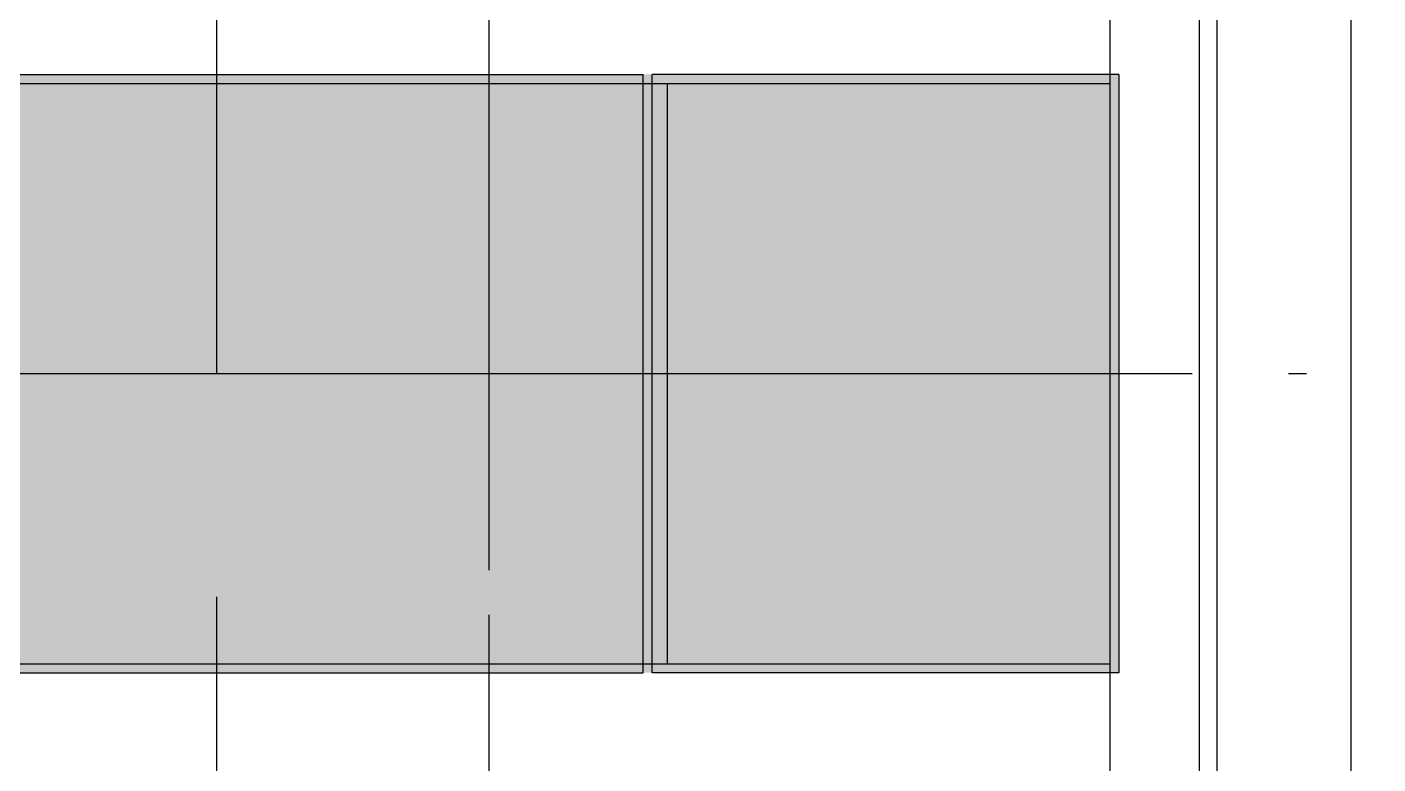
# Model space of a CAD drawing. Header units: millimetres. Extents: x -5 to 1510635, y -6 to 71285.
# Drawn here: x 260036 to 261548, y 33872 to 34697 of the extents above; entities that cross this region are included whole.
import ezdxf

# ---------------------------------------------------------------- set-up
doc = ezdxf.new("R2010")
doc.units = ezdxf.units.MM
doc.header["$LTSCALE"] = 1000
doc.linetypes.add('CENTER', pattern=[2, 1.25, -0.25, 0.25, -0.25])
for name, color, linetype in [('1', 1, 'CENTER'), ('MP-1', 1, 'CENTER'), ('MP-2', 42, 'Continuous'), ('MP-3', 3, 'Continuous'), ('MP-8', 8, 'Continuous')]:
    doc.layers.add(name, color=color, linetype=linetype)

# ---------------------------------------------------------------- blocks, each defined once
blk = doc.blocks.new('Centering Device')
at = {"layer": 'MP-2'}
h = blk.add_hatch(dxfattribs=at)
h.set_pattern_fill('AR-SAND', color=256, scale=30, style=0)
h.set_pattern_definition([(37.50000000000001, (0.0007579880793855409, -5837.346865273428), (-1.889800743288245, 57.80471307039476), [0, -45.6, 0, -51, 0, -48.75]), (7.499999999999999, (0.0007579880793855409, -5837.346865273428), (53.09330115803181, 84.66438195689221), [0, -24.6, 0, -41.1, 0, -15.75]), (327.5, (-36.89924201192116, -5837.346865273428), (93.42425585254486, 0.1697716061089283), [0, -15, 0, -54, 0, -70.5]), (317.5, (-36.89924201192116, -5837.346865273428), (90.18379813716881, 26.33026694802748), [0, -7.5, 0, -35.4, 0, -40.5])])
h.paths.add_polyline_path([(110.0000006227201, -864.9999999994341), (109.9999997045115, -1534.999999998413), (5210.000003041091, -1534.999999999549), (5209.999997396403, -864.9999999995196)])
at = {"layer": 'MP-1'}
for p, q in [((4200.000008812844, -2450.017077479876), (4200.000008812844, 49.98292252012379)), ((4505.000757990249, -2229.999765623843), (4505.000757990249, -169.9997656238429))]:
    blk.add_line(p, q, dxfattribs=at)
at = {"layer": 'MP-1', "color": 1, "linetype": 'CENTER'}
for p, q in [((4505.000009835673, -2430.017077479876), (4504.999990162631, 29.98292252012379)), ((-100, -1199.999999999349), (5420.000000000029, -1200.000000000012))]:
    blk.add_line(p, q, dxfattribs=at)
at = {"layer": 'MP-1', "color": 1, "linetype": 'Continuous'}
for p, q in [((3742.50064923197, -864.9998828117257), (4677.50064923197, -864.9998828117839)), ((4677.50064923197, -864.9998828117839), (4677.500652035134, -1534.999882811784)), ((4687.50064923197, -864.9999999998997), (4687.500652035134, -1534.9999999999)), ((5209.999997398543, -864.999999999987), (4687.50064923197, -864.9999999998997)), ((5210.000003043231, -1534.999999999987), (5209.999997398543, -864.999999999987)), ((3742.500652035134, -1534.999882811726), (4677.500652035134, -1534.999882811784)), ((5210.000003043289, -1535.000000000016), (4687.500652035134, -1534.9999999999))]:
    blk.add_line(p, q, dxfattribs=at)
at = {"layer": 'MP-1', "color": 2, "linetype": 'Continuous'}
blk.add_line((4705.000649273821, -874.9999997893626), (4705.000651993283, -1524.999999789334), dxfattribs=at)
at = {"layer": 'MP-3'}
for p, q in [((5200.000004307001, -1685.000019982174), (5199.999996134769, -714.999543534424)), ((119.9999975076826, -875.0000211405438), (5199.99999748277, -874.9999796144418)), ((120.0000028324612, -1525.000021140515), (5200.000002959005, -1524.999979614471))]:
    blk.add_line(p, q, dxfattribs=at)
blk.add_lwpolyline([(5320.000000000029, -2400), (0, -2400), (0, 0), (5320.000000000029, 0), (5320.000000000029, -2400)], dxfattribs=at)
blk.add_lwpolyline([(20, -2374.999999999998), (5300, -2374.999999999998), (5300, -24.99999999999818), (20, -24.99999999999818)], close=True, dxfattribs=at)

msp = doc.modelspace()

# ---------------------------------------------------------------- linework, layer by layer
at = {"layer": '1'}
msp.add_line((255589.7446944398, 34308.79177639436), (269320.5053870166, 34308.79177639436), dxfattribs=at)
at = {"layer": 'MP-8'}
for p, q in [((261517.665250578, 32958.79177639436), (261517.6652505785, 35658.79177639436)), ((261367.665250579, 33108.79177639436), (261367.665250579, 35508.79177639436))]:
    msp.add_line(p, q, dxfattribs=at)

# ---------------------------------------------------------------- block references
at = {"xscale": -1, "rotation": 180}
msp.add_blockref('Centering Device', (256047.665250579, 33108.79177639436), dxfattribs=at)

doc.saveas('drawing.dxf')
